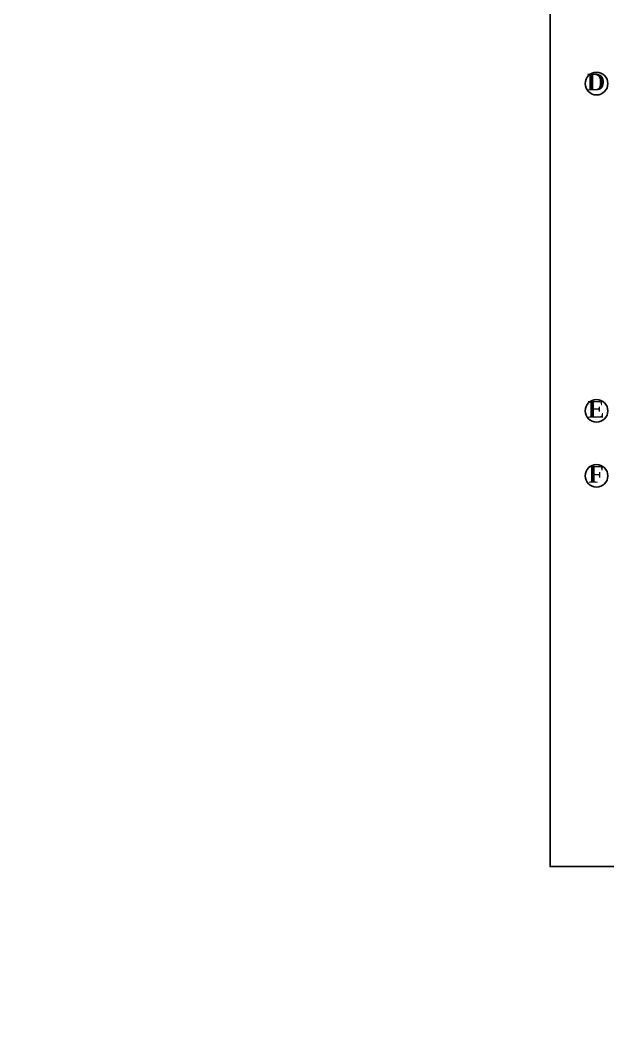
# Model space of a CAD drawing. Header units: inches. Extents: x -12 to 20935469, y -1604 to 24729220.
# Drawn here: x 20823310 to 20823853, y 24642678 to 24643603 of the extents above; entities that cross this region are included whole.
import ezdxf

# ---------------------------------------------------------------- set-up
doc = ezdxf.new("R2010")
doc.units = ezdxf.units.IN
doc.header["$LTSCALE"] = 0.03
doc.header["$MEASUREMENT"] = 0
doc.header["$PDMODE"] = 32
doc.header["$PDSIZE"] = 15
doc.layers.add('TEXT', color=7, linetype='Continuous')
doc.styles.get("Standard").update_dxf_attribs({"font": 'timesbd.ttf'})
doc.dimstyles.new('arch grid', dxfattribs={"dimtxt": 250, "dimasz": 100, "dimexe": 10, "dimexo": 10, "dimgap": 0.09, "dimtad": 0, "dimdec": 0, "dimzin": 0, "dimdsep": 46, "dimtxsty": 'Standard', "dimblk": 'DOT', "dimcen": 50, "dimdle": 50, "dimclrd": 256, "dimclre": 256, "dimadec": 0, "dimazin": 0, "dimtfac": 1, "dimtdec": 0, "dimtofl": 0, "dimtmove": 0, "dimatfit": 3, "dimldrblk": 'DOT', "dimfxl": 200, "dimfxlon": 1, "dimtolj": 1, "dimtzin": 0, "dimlwd": -1, "dimlwe": -1, "dimarcsym": 1})

# ---------------------------------------------------------------- blocks, each defined once
blk = doc.blocks.new('GRID')
at = {"layer": 'TEXT'}
for centre in [(20819932.72, 24638861.47), (20819932.72, 24638559.44), (20819932.72, 24638499.48)]:
    blk.add_circle(centre, 10.42, dxfattribs=at)
at = {"layer": 'TEXT', "char_height": 15.435, "width": 227.4581, "attachment_point": 8, "rotation": 0}
for s, insert in [('\\A1;D', (20819932.21, 24638855.17)), ('\\A1;E', (20819932.21, 24638553.14)), ('\\A1;F', (20819932.21, 24638493.18))]:
    blk.add_mtext(s, dxfattribs=dict(at, insert=insert))
blk = doc.blocks.new('_Oblique')
at = {"color": 0, "linetype": 'ByBlock', "lineweight": -2}
blk.add_line((-0.5, -0.5), (0.5, 0.5), dxfattribs=at)
blk = doc.blocks.new('*D363')
at = {"ltscale": 50, "transparency": 16777216}
for p, q in [((3479.24, 24649574.13), (3479.24, 24649400.75)), ((3479.42, 24649524.13), (3469.24, 24649524.13)), ((3479.42, 24649400.75), (3469.24, 24649400.75)), ((3479.24, 24649400.75), (3479.24, 8350.74))]:
    blk.add_line(p, q, dxfattribs=at)
at = {"layer": 'Defpoints', "color": 0, "ltscale": 50, "transparency": 16777216}
for p in [(20846678.15, 24649524.13), (3479.24, 24649400.75), (20846678.15, 24649400.75)]:
    blk.add_point(p, dxfattribs=at)
at = {"ltscale": 50, "transparency": 16777216, "xscale": 100, "yscale": 100, "zscale": 100}
for p, rotation in [((3479.24, 24649524.13), 90), ((3479.24, 24649400.75), 270)]:
    blk.add_blockref('_Oblique', p, dxfattribs=dict(at, rotation=rotation))
at = {"color": 0, "ltscale": 50, "transparency": 16777216, "insert": (3479.24, 3397.61), "char_height": 250, "attachment_point": 5, "rotation": 90}
blk.add_mtext('\\A1;{\\H8.57143x;300mm}', dxfattribs=at)
blk = doc.blocks.new('_Dot')
at = {"color": 0, "linetype": 'ByBlock', "lineweight": -2}
blk.add_line((-0.5, 0), (-1, 0), dxfattribs=at)
at = {"color": 0, "linetype": 'ByBlock', "const_width": 0.5}
blk.add_lwpolyline([(-0.25, 0, 1), (0.25, 0, 1)], format="xyb", close=True, dxfattribs=at)

msp = doc.modelspace()

# ---------------------------------------------------------------- linework, layer by layer
at = {"layer": 'Defpoints'}
msp.add_lwpolyline([(20823799.23, 24644279.66), (20826238.09, 24644279.66), (20826238.09, 24642821.13), (20823799.23, 24642821.13)], close=True, dxfattribs=at)

# ---------------------------------------------------------------- block references
msp.add_blockref('GRID', (3909.48, 4682.45))

# ---------------------------------------------------------------- dimensions: what is measured, and where the dimension line sits
at = {"ltscale": 50}
dim = msp.add_linear_dim(base=(3479.24, 24649400.75), p1=(20846678.15, 24649524.13), p2=(20846678.15, 24649400.75), angle=90, text='{\\H8.57143x;300mm}', dimstyle='arch grid', override={"dimblk1": 'Oblique', "dimblk2": 'Oblique', "dimsah": 1, "dimfxl": 0.18}, dxfattribs=at)
dim.commit()
dim.dimension.update_dxf_attribs({"geometry": '*D363', "text_midpoint": (3479.24, 3397.61), "dimtype": 160})

doc.saveas('drawing.dxf')
